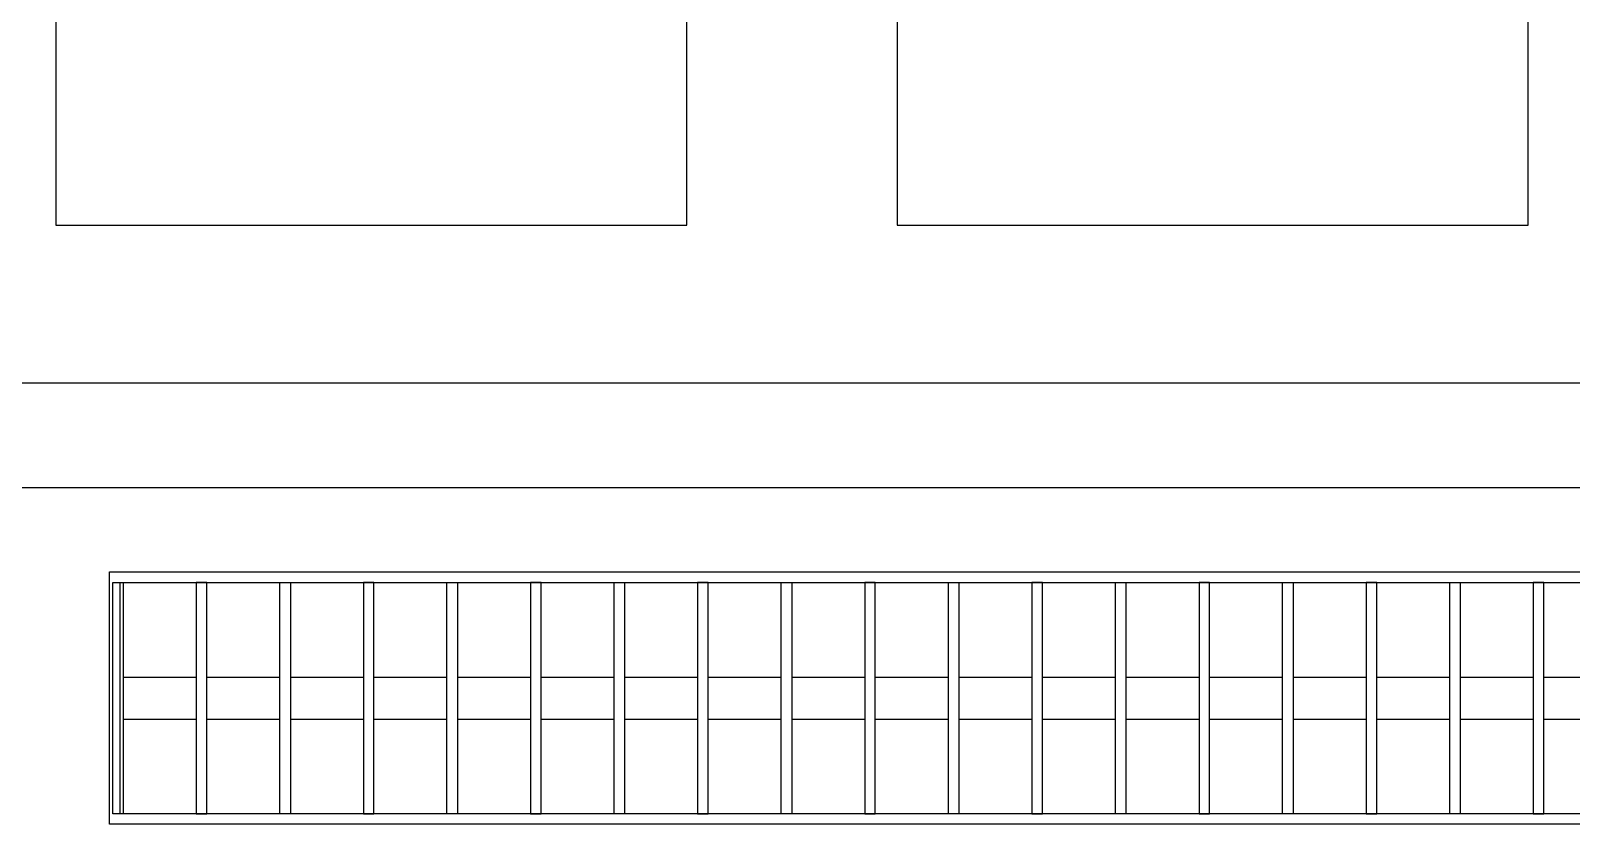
# Model space of a CAD drawing. Header units: millimetres. Extents: x -794868 to -715506, y -16735 to 22434.
# Drawn here: x -736944 to -736212, y 7050 to 7427 of the extents above; entities that cross this region are included whole.
import ezdxf
from ezdxf.xclip import XClip

# ---------------------------------------------------------------- set-up
doc = ezdxf.new("R2010")
doc.units = ezdxf.units.MM
doc.header["$XCLIPFRAME"] = 0
for name, color, linetype in [('000 - WIPEOUT', 250, 'Continuous'), ('001 - ASCESSORIES', 251, 'Continuous'), ('A04_TUBE SERIES', 2, 'Continuous'), ('A11_ALU.SOLID SHEET', 2, 'Continuous')]:
    doc.layers.add(name, color=color, linetype=linetype)

# ---------------------------------------------------------------- blocks, each defined once
blk = doc.blocks.new('*U695')
at = {"color": 1}
blk.add_wipeout([(600, -60), (-600, -60), (-600, 60), (600, 60)], dxfattribs=at).dxf.layer = '000 - WIPEOUT'
at = {"layer": '001 - ASCESSORIES', "color": 0}
blk.add_lwpolyline([(600, -60), (-600, -60), (-600, 60), (600, 60)], close=True, dxfattribs=at)
at = {"layer": '001 - ASCESSORIES'}
for points in [[(-593.5, -55), (-598.5, -55), (-598.5, 55), (-593.5, 55)], [(595, -55), (-595, -55), (-595, 55), (595, 55)], [(-558.77, -55), (-553.77, -55), (-553.77, 55), (-558.77, 55)], [(-514.03, -55), (-519.03, -55), (-519.03, 55), (-514.03, 55)], [(-479.3, -55), (-474.3, -55), (-474.3, 55), (-479.3, 55)], [(-434.57, -55), (-439.57, -55), (-439.57, 55), (-434.57, 55)], [(-399.83, -55), (-394.83, -55), (-394.83, 55), (-399.83, 55)], [(-355.1, -55), (-360.1, -55), (-360.1, 55), (-355.1, 55)], [(-320.37, -55), (-315.37, -55), (-315.37, 55), (-320.37, 55)], [(-275.63, -55), (-280.63, -55), (-280.63, 55), (-275.63, 55)], [(-240.9, -55), (-235.9, -55), (-235.9, 55), (-240.9, 55)], [(-196.17, -55), (-201.17, -55), (-201.17, 55), (-196.17, 55)], [(-161.43, -55), (-156.43, -55), (-156.43, 55), (-161.43, 55)], [(-116.7, -55), (-121.7, -55), (-121.7, 55), (-116.7, 55)], [(-81.97, -55), (-76.97, -55), (-76.97, 55), (-81.97, 55)], [(-37.23, -55), (-42.23, -55), (-42.23, 55), (-37.23, 55)], [(-2.5, -55), (2.5, -55), (2.5, 55), (-2.5, 55)], [(42.23, -55), (37.23, -55), (37.23, 55), (42.23, 55)], [(76.97, -55), (81.97, -55), (81.97, 55), (76.97, 55)]]:
    blk.add_lwpolyline(points, close=True, dxfattribs=at)
for points in [[(-593.5, 10), (-558.77, 10)], [(-553.77, 10), (-519.03, 10)], [(-514.03, 10), (-479.3, 10)], [(-474.3, 10), (-439.57, 10)], [(-434.57, 10), (-399.83, 10)], [(-394.83, 10), (-360.1, 10)], [(-355.1, 10), (-320.37, 10)], [(-315.37, 10), (-280.63, 10)], [(-275.63, 10), (-240.9, 10)], [(-235.9, 10), (-201.17, 10)], [(-196.17, 10), (-161.43, 10)], [(-156.43, 10), (-121.7, 10)], [(-116.7, 10), (-81.97, 10)], [(-76.97, 10), (-42.23, 10)], [(-37.23, 10), (-2.5, 10)], [(2.5, 10), (37.23, 10)], [(42.23, 10), (76.97, 10)], [(81.97, 10), (116.7, 10)], [(-593.5, -10), (-558.77, -10)], [(-553.77, -10), (-519.03, -10)], [(-514.03, -10), (-479.3, -10)], [(-474.3, -10), (-439.57, -10)], [(-434.57, -10), (-399.83, -10)], [(-394.83, -10), (-360.1, -10)], [(-355.1, -10), (-320.37, -10)], [(-315.37, -10), (-280.63, -10)], [(-275.63, -10), (-240.9, -10)], [(-235.9, -10), (-201.17, -10)], [(-196.17, -10), (-161.43, -10)], [(-156.43, -10), (-121.7, -10)], [(-116.7, -10), (-81.97, -10)], [(-76.97, -10), (-42.23, -10)], [(-37.23, -10), (-2.5, -10)], [(2.5, -10), (37.23, -10)], [(42.23, -10), (76.97, -10)], [(81.97, -10), (116.7, -10)]]:
    blk.add_lwpolyline(points, dxfattribs=at)
blk = doc.blocks.new('*U988')
blk.add_attdef('EXTR.OVL-LENGTH_', (-25, -59.09), '', height=5)
blk.add_wipeout([(-25, 25), (25, -25), (25, 15671.5), (-25, 15621.5)]).dxf.layer = '000 - WIPEOUT'
at = {"layer": 'A04_TUBE SERIES', "color": 0}
blk.add_lwpolyline([(-25, 25), (25, -25), (25, 15671.5), (-25, 15621.5)], close=True, dxfattribs=at)
blk = doc.blocks.new('*U1001')
at = {"layer": 'A04_TUBE SERIES', "color": 0, "linetype": 'ByBlock', "xscale": -1, "rotation": 270}
blk.add_blockref('*U988', (25, 2475), dxfattribs=at)
blk = doc.blocks.new('*U1030')
at = {"color": 3}
for points in [[(-225, 550), (225, 550), (225, 250), (-225, 250)], [(-225, 150), (225, 150), (225, -150), (-225, -150)]]:
    blk.add_wipeout(points, dxfattribs=at).dxf.layer = '000 - WIPEOUT'
at = {"layer": 'A11_ALU.SOLID SHEET', "color": 0, "linetype": 'ByBlock'}
for points in [[(-225, 250), (225, 250), (225, 550), (-225, 550)], [(-225, -150), (225, -150), (225, 150), (-225, 150)]]:
    blk.add_lwpolyline(points, close=True, dxfattribs=at)
blk = doc.blocks.new('*U2281')
blk.add_blockref('*U695', (8375.5, 3530.5))
at = {"layer": 'A11_ALU.SOLID SHEET', "color": 0, "linetype": 'ByBlock', "rotation": 90}
blk.add_blockref('*U1030', (8300, 3980.5), dxfattribs=at)
at = {"layer": 'A11_ALU.SOLID SHEET'}
blk.add_blockref('*U1001', (451.75, 1180.5), dxfattribs=at)

msp = doc.modelspace()

# ---------------------------------------------------------------- block references
at = {"layer": 'A11_ALU.SOLID SHEET'}
ref = msp.add_blockref('*U2281', (-744682.37, 3579.02), dxfattribs=at)
XClip(ref).set_block_clipping_path([(-45801.3280238605, -9620.0077451947), (23704.0078937773, 10334.9999958097)])

doc.saveas('drawing.dxf')
